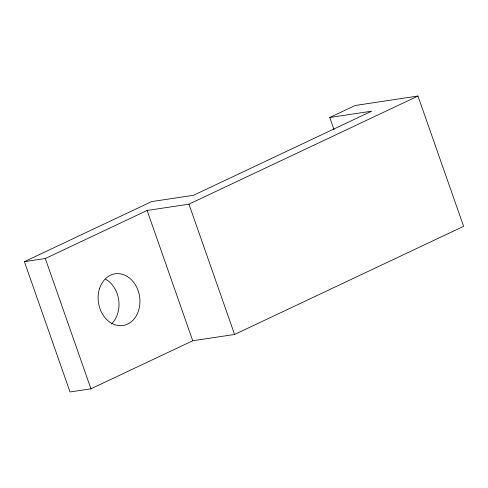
<?xml version="1.0" encoding="UTF-8"?>
<svg xmlns="http://www.w3.org/2000/svg" width="488" height="488" viewBox="0 0 488 488"><rect width="100%" height="100%" fill="white"/><g stroke="black" fill="none" stroke-linecap="round" stroke-linejoin="round"><path stroke-width="0.73" d="M329.76 117.492L355.209 105.481L417.972 96.038L463.6 226.334L234.582 334.463L192.736 340.758L90.951 388.814L70.028 391.962L24.4 261.666L151.634 201.593L193.474 195.298L371.606 111.197L329.76 117.492L334.024 129.662M24.4 261.666L45.323 258.518L147.108 210.462L188.947 204.167L417.972 96.038M188.947 204.167L234.582 334.463M147.108 210.462L192.736 340.758M45.323 258.518L90.951 388.814M105.554 279.142A26.145 20.783 81.4 0 1 111.313 324.05M99.485 288.737A26.145 20.783 81.4 0 0 122.354 325.569A26.145 20.783 81.4 0 0 135.249 284.614A26.145 20.783 81.4 0 0 99.485 288.737"/></g></svg>
